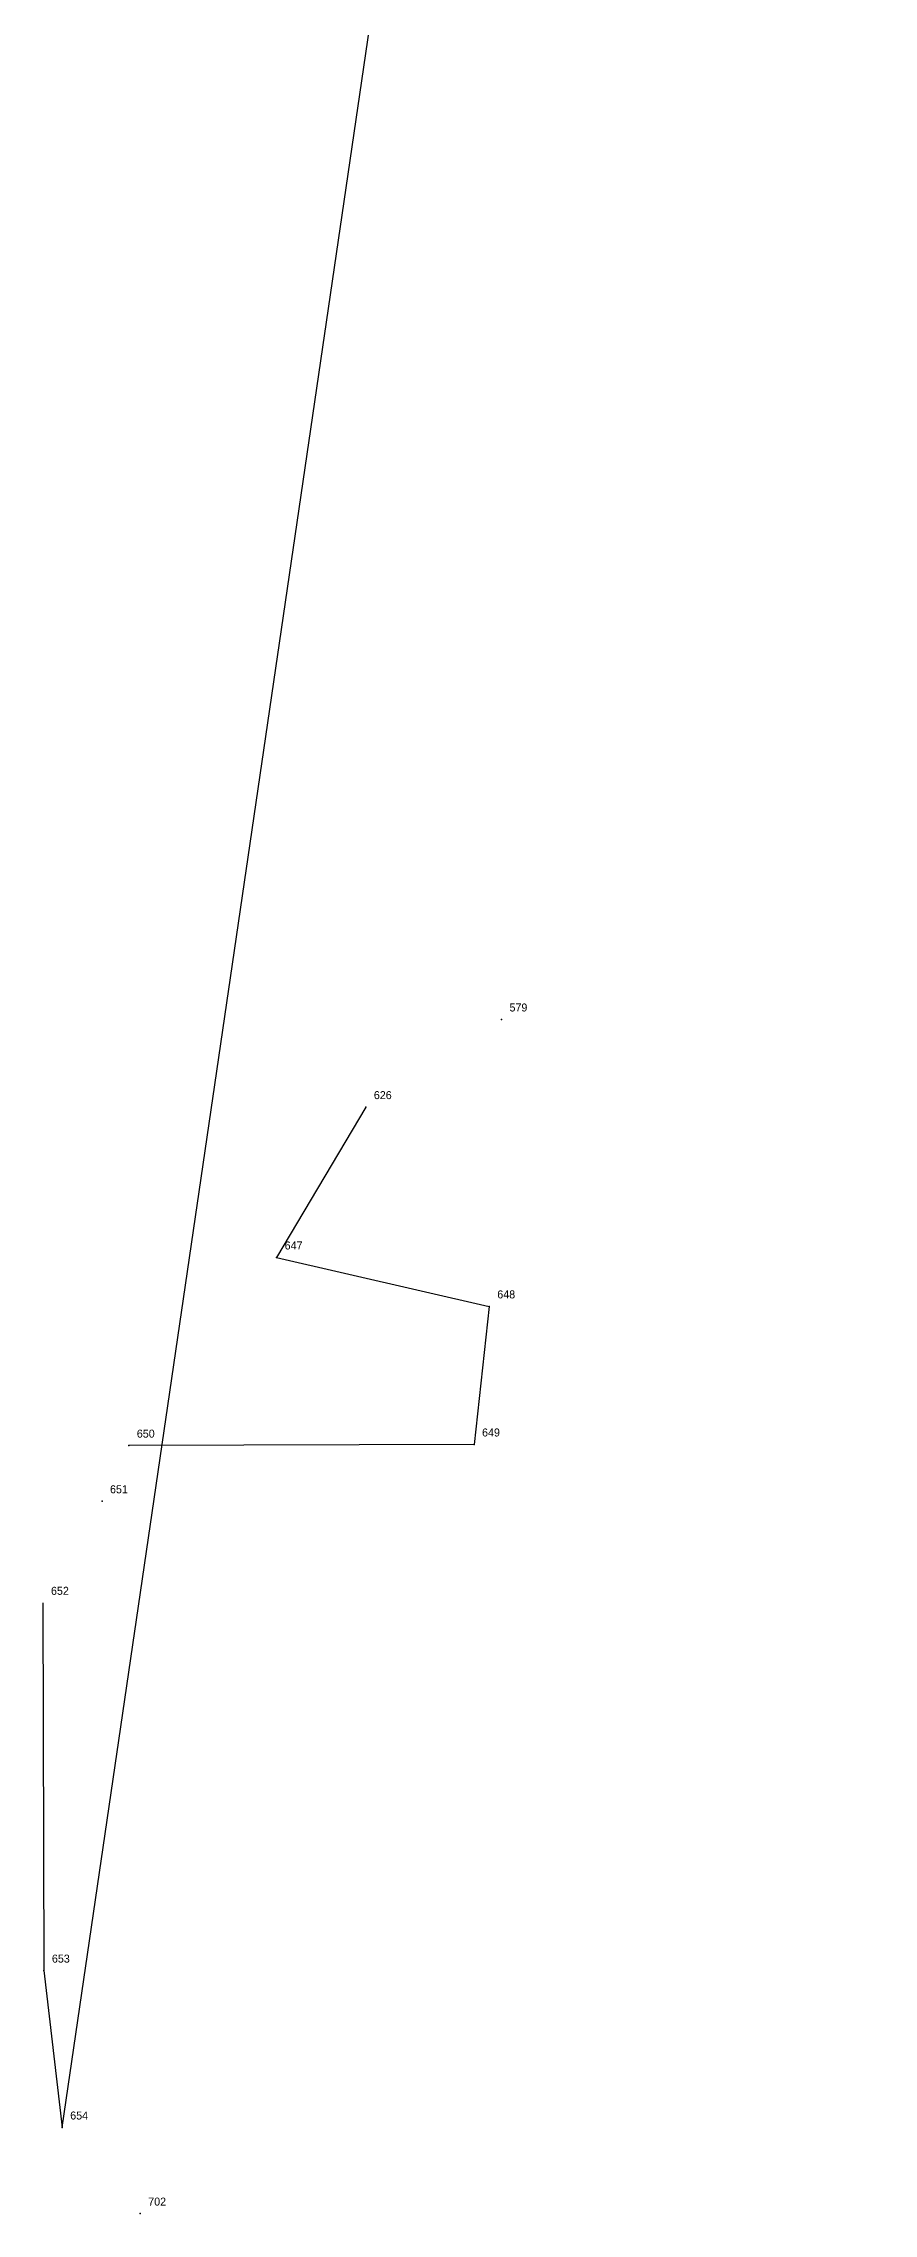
# Model space of a CAD drawing. Header units: feet. Extents: x 2485914 to 2489894, y 415577 to 417647.
# Drawn here: x 2488595 to 2488906, y 415577 to 416390 of the extents above; entities that cross this region are included whole.
import ezdxf

# ---------------------------------------------------------------- set-up
doc = ezdxf.new("R2010")
doc.units = ezdxf.units.FT
doc.header["$MEASUREMENT"] = 0
for name, color, linetype in [('SILT_FENCE', 3, 'Continuous'), ('SILT_FENCE_ENDS', 1, 'Continuous'), ('SILT_FENCE_LABELS', 7, 'Continuous'), ('SILT_FENCE_POINTS', 2, 'Continuous')]:
    doc.layers.add(name, color=color, linetype=linetype)

msp = doc.modelspace()

# ---------------------------------------------------------------- linework, layer by layer
at = {"layer": 'SILT_FENCE'}
for points in [[(2488594.9022, 415805.7865), (2488595.2428, 415667.8819), (2488602.1045, 415609.052), (2488775.2926, 416793.117), (2488754.935, 416790.1954), (2488747.4115, 416752.0775), (2488686.7016, 416674.6172), (2488646.1621, 416605.0061), (2488632.1409, 416524.155), (2488626.8735, 416454.7546), (2488646.28, 416430.3609), (2488705.2747, 416426.0632), (2488755.2324, 416441.1047), (2488766.0493, 416471.468), (2488810.016, 416560.0056), (2488889.7901, 416664.6583), (2488906.0883, 416784.6694), (2488895.8615, 416803.3119), (2488864.6812, 416770.5075), (2488817.8853, 416760.0948), (2488787.2619, 416769.1865), (2488378.6869, 416875.3779)], [(2488715.8652, 415991.6397), (2488682.4423, 415935.2611), (2488762.118, 415916.9222), (2488756.4056, 415865.1491), (2488627.0659, 415864.7178)]]:
    msp.add_lwpolyline(points, dxfattribs=at)
at = {"layer": 'SILT_FENCE_ENDS'}
for p in [(2488766.6873, 416024.5058), (2488627.0659, 415864.7178), (2488617.0219, 415843.8575), (2488631.3373, 415576.7768)]:
    msp.add_point(p, dxfattribs=at)
at = {"layer": 'SILT_FENCE_POINTS'}
for p in [(2488715.8652, 415991.6397), (2488682.4423, 415935.2611), (2488762.118, 415916.9222), (2488756.4056, 415865.1491), (2488595.2428, 415667.8819), (2488602.1045, 415609.052)]:
    msp.add_point(p, dxfattribs=at)

# ---------------------------------------------------------------- texts
at = {"layer": 'SILT_FENCE_LABELS'}
for s, p in [('579', (2488769.6873, 416027.5058)), ('626', (2488718.8652, 415994.6397)), ('647', (2488685.4423, 415938.2611)), ('648', (2488765.118, 415919.9222)), ('650', (2488630.0659, 415867.7178)), ('649', (2488759.4056, 415868.1491)), ('651', (2488620.0219, 415846.8575)), ('652', (2488597.9022, 415808.7865)), ('653', (2488598.2428, 415670.8819)), ('654', (2488605.1045, 415612.052)), ('702', (2488634.3373, 415579.7768))]:
    msp.add_text(s, height=3, dxfattribs=at).set_placement(p)

doc.saveas('drawing.dxf')
